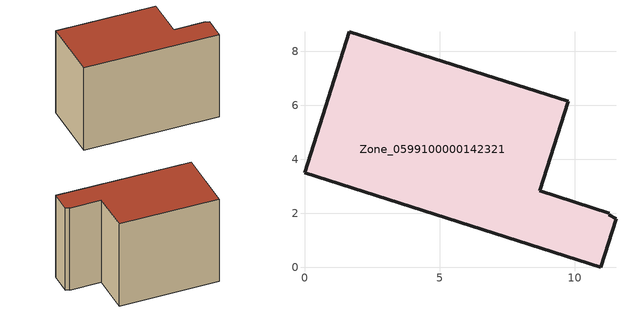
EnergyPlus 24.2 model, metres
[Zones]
Zone_0599100000142321
 floor ground (C_G): 0,3.5 1.66,8.73 9.76,6.15 8.7,2.83 11.28,2.01 11.26,1.95 11.52,1.8 10.95,0 z0
 wall outside (C_F): 1.66,8.73 0,3.5 10.95,0 11.52,1.8 11.26,1.95 11.28,2.01 8.7,2.83 9.76,6.15 1.66,8.73 z0:7.84
 roof outside (C_R): 10.95,0 11.52,1.8 11.26,1.95 11.28,2.01 8.7,2.83 9.76,6.15 1.66,8.73 0,3.5 z7.84
[BUILDING]
Pand.0599100000142321: North Axis=0; Terrain=City; Loads Convergence Tolerance Value=0.04; Temperature Convergence Tolerance Value=0.4; Solar Distribution=FullExterior; Maximum Number of Warmup Days=25; Minimum Number of Warmup Days=1
[Site:Location]
Rotterdam.The.Hague.AP_ZH_NLD Design_Conditions: Latitude=51.96; Longitude=4.45; Time Zone=1; Elevation=-4.5
[SITE:GROUNDTEMPERATURE:BUILDINGSURFACE]
18, 18, 18, 18, 18, 18, 18, 18, 18, 18, 18, 18
[MATERIAL] Thermal Absorptance=0.9; Solar Absorptance=0.7; Visible Absorptance=0.7
Name | Roughness | Thickness | Conductivity | Density | Specific Heat
G.TI.1975-1991 | MediumSmooth | 0.15 | 0.288461 | 540 | 1210
F.TI.1975-1991 | Rough | 0.3 | 0.230769 | 1920 | 840
R.TI.1975-1991 | MediumRough | 0.2 | 0.153846 | 1500 | 1000
[CONSTRUCTION]
C_G: G.TI.1975-1991
C_F: F.TI.1975-1991
C_R: R.TI.1975-1991
[ZONE]
Zone_0599100000142321: Type=1; Multiplier=1; Ceiling Height=Autocalculate; Volume=Autocalculate; Floor Area=autocalculate; Part of Total Floor Area=Yes
[ZONEINFILTRATION:DESIGNFLOWRATE]
Infil_Zone_0599100000142321: Zone or ZoneList or Space or SpaceList=Zone_0599100000142321; Schedule=AlwaysOn; Design Flow Rate Calculation Method=Flow/Area; Flow Rate per Floor Area=0.003; Constant Term Coefficient=1; Temperature Term Coefficient=0; Velocity Term Coefficient=0; Velocity Squared Term Coefficient=0
[HVACTEMPLATE:ZONE:IDEALLOADSAIRSYSTEM]
Zone_0599100000142321: Maximum Heating Supply Air Temperature=50; Minimum Cooling Supply Air Temperature=13; Maximum Heating Supply Air Humidity Ratio=0.0156; Minimum Cooling Supply Air Humidity Ratio=0.0077; Heating Limit=NoLimit; Cooling Limit=NoLimit; Dehumidification Control Type=ConstantSensibleHeatRatio; Cooling Sensible Heat Ratio=0.7; Dehumidification Setpoint=60; Humidification Control Type=None; Humidification Setpoint=30; Outdoor Air Method=None; Outdoor Air Flow Rate per Person=0.00944; Outdoor Air Flow Rate per Zone Floor Area=0; Outdoor Air Flow Rate per Zone=0; Demand Controlled Ventilation Type=None; Outdoor Air Economizer Type=NoEconomizer; Heat Recovery Type=None; Sensible Heat Recovery Effectiveness=0.7; Latent Heat Recovery Effectiveness=0.65
[ZONECONTROL:THERMOSTAT]
ThermostatControl_Zone_0599100000142321: Zone or ZoneList=Zone_0599100000142321; Control Type Schedule=DualSetpointControlType; Control 1=Thermostat_Zone_0599100000142321; Temperature Difference Between Cutout And Setpoint=0
[THERMOSTATSETPOINT:DUALSETPOINT]
Thermostat_Zone_0599100000142321: Heating Setpoint Temperature Schedule=HeatingSetpoint_Zone_0599100000142321; Cooling Setpoint Temperature Schedule=CoolingSetpoint_Zone_0599100000142321
[SCHEDULE:COMPACT]
HeatingSetpoint_Zone_0599100000142321: Through: 12/31, For: AllDays, Until: 24:00, 21
CoolingSetpoint_Zone_0599100000142321: Through: 12/31, For: AllDays, Until: 24:00, 24
DualSetpointControlType: Through: 12/31, For: AllDays, Until: 24:00, 4
AlwaysOn: Through: 12/31, For: AllDays, Until: 24:00, 1
